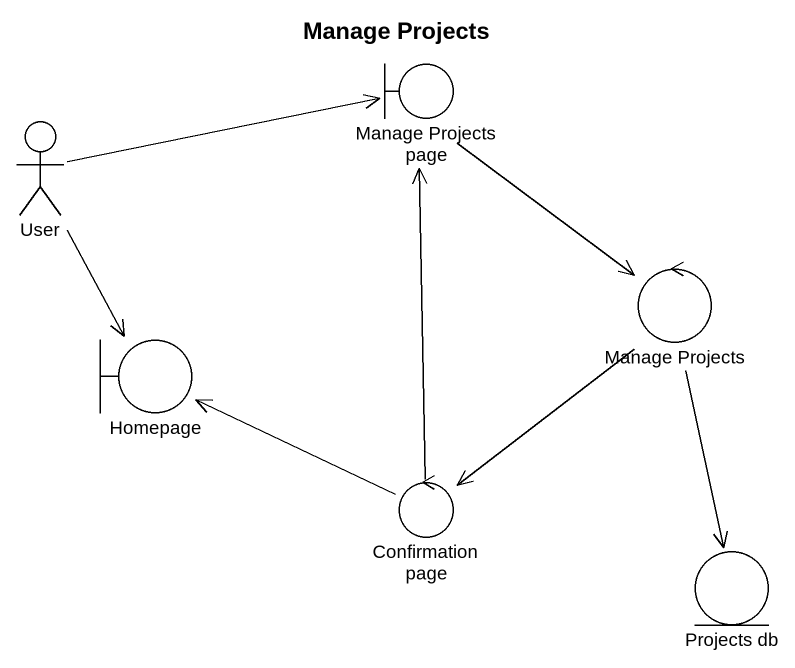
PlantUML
@startuml
title Manage Projects
boundary "Manage Projects page" as Manage_Projects_page
actor User
control "Manage Projects" as Manage_Projects
boundary Homepage
control "Confirmation page" as Confirmation_page
entity "Projects db" as Projects_db
Manage_Projects_page --> Manage_Projects
User -right-> Manage_Projects_page
User --> Homepage
Manage_Projects --> Confirmation_page
Manage_Projects --> Projects_db
Confirmation_page -up-> Manage_Projects_page
Confirmation_page -left-> Homepage
@enduml
